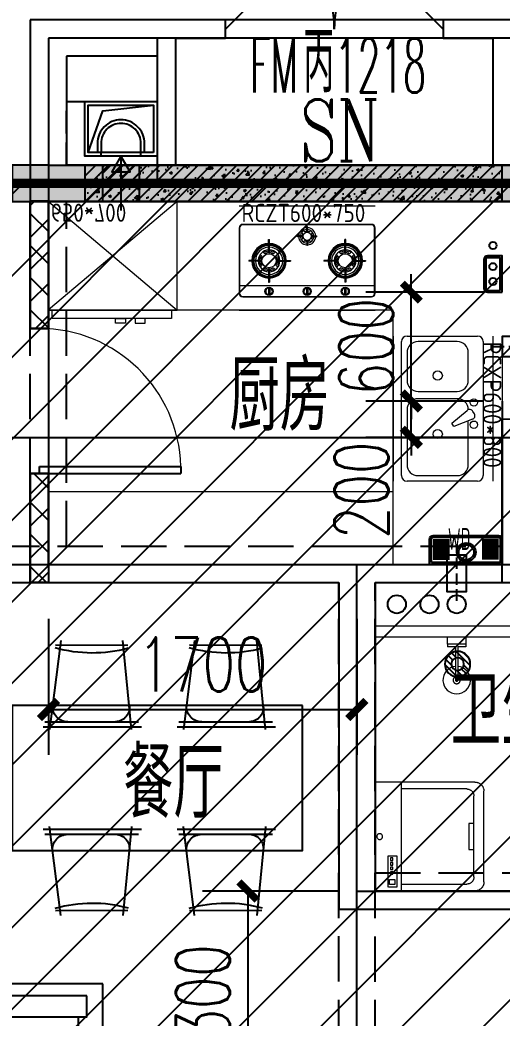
# Model space of a CAD drawing. Header units: millimetres. Extents: x 815519 to 890079, y 147095 to 251022.
# Drawn here: x 828963 to 831619, y 157595 to 163096 of the extents above; entities that cross this region are included whole.
import ezdxf

# ---------------------------------------------------------------- set-up
doc = ezdxf.new("R2010")
doc.units = ezdxf.units.MM
doc.header["$LTSCALE"] = 1000
for name, pattern in [('__DASH', [0.35, 0.25, -0.1]), ('DASH', [0.35, 0.25, -0.1]), ('DOTE', [61.468, 50.8, -5.08, 0.508, -5.08])]:
    doc.linetypes.add(name, pattern=pattern)
doc.layers.get('Defpoints').update_dxf_attribs({"color": 1})
for name, color, linetype in [('DOOR_FIRE', 4, 'Continuous'), ('DOOR_FIRE_TEXT', 7, 'Continuous'), ('EQUIP_地漏', 7, 'Continuous'), ('FURNITURE', 3, 'Continuous'), ('LVTRY', 84, 'Continuous'), ('PUB_DIM', 3, 'Continuous'), ('PUB_HATCH', 8, 'Continuous'), ('PUB_TEXT', 7, 'Continuous'), ('VPIPE-污水', 2, 'DASH'), ('VPIPE-通气', 3, 'Continuous'), ('WALL', 2, 'Continuous'), ('WINDOW', 4, 'Continuous'), ('WINDOW_TEXT', 7, 'Continuous'), ('家具', 47, 'Continuous'), ('屋面索引', 6, 'Continuous'), ('总内隔墙', 30, 'Continuous'), ('柱', 2, 'Continuous'), ('梁虚线', 134, 'DASH'), ('看线', 163, 'Continuous'), ('砼墙', 3, 'Continuous'), ('预留洞-厨房', 6, 'Continuous')]:
    doc.layers.add(name, color=color, linetype=linetype)
doc.layers.add('DOTE', color=1, linetype='DOTE', plot=False)
for name, color, linetype, lineweight in [('FF-洁具', 32, 'Continuous', 0), ('FF-活动家具', 33, 'Continuous', 0), ('厨卫', 154, 'Continuous', 0)]:
    doc.layers.add(name, color=color, linetype=linetype, lineweight=lineweight)
doc.styles.add('_TCH_DIM_T3', font='SIMPLEX.shx', dxfattribs={"width": 0.7, "bigfont": 'GBCBIG.shx'})
doc.styles.add('_TCH_LABEL', font='COMPLEX', dxfattribs={"bigfont": 'GBCBIG'})
doc.styles.add('_TCH_WINDOW', font='SIMPLEX', dxfattribs={"height": 3.5, "bigfont": 'GBCBIG'})
doc.styles.get("Standard").update_dxf_attribs({"font": 'gbenor.shx', "bigfont": 'gbcbig.shx'})
doc.styles.add('TSSD_REIN', font='TSSDENG.shx', dxfattribs={"width": 0.69, "height": 0.2, "bigfont": 'TSSDCHN.shx'})
doc.dimstyles.new('_TCH_ARCH&&100', dxfattribs={"dimtxt": 297.5, "dimasz": 100, "dimexe": 250, "dimexo": 300, "dimgap": 100, "dimtad": 1, "dimdec": 0, "dimzin": 0, "dimdsep": 46, "dimtxsty": '_TCH_DIM_T3', "dimblk": 'ARCHTICK', "dimcen": 0.09, "dimclrt": 7, "dimazin": 2, "dimtfac": 1, "dimtdec": 0, "dimtix": 1, "dimtmove": 2, "dimatfit": 3, "dimfxl": 1, "dimtolj": 1, "dimtzin": 0, "dimarcsym": 0})

# ---------------------------------------------------------------- blocks, each defined once
blk = doc.blocks.new('$DorLib2D$00000116')
at = {"color": 0}
for p, q in [((-0.5, 0), (-0.1464, 0.3536)), ((0.5, 0), (0.1464, 0.3536))]:
    blk.add_line(p, q, dxfattribs=at)
for centre, start, end in [((-0.5, 0), 0, 45), ((0.5, 0), 135, 180)]:
    blk.add_arc(centre, 0.5, start, end, dxfattribs=at)
blk = doc.blocks.new('12#-3C左侧楼梯间')
at = {"layer": 'DOOR_FIRE'}
for p, q in [((332882, 1244749, 300), (331682, 1244749, 300)), ((332882, 1244649, 300), (331682, 1244649, 300))]:
    blk.add_line(p, q, dxfattribs=at)
at = {"layer": 'WALL'}
for p, q in [((330607, 1244749), (330607, 1243749)), ((331307, 1244749), (330607, 1244749)), ((331682, 1244749), (331307, 1244749)), ((331682, 1244649), (331682, 1244749)), ((333207, 1244749), (332882, 1244749)), ((332882, 1244749), (332882, 1244649)), ((333457, 1244749), (333207, 1244749)), ((331407, 1244649), (331407, 1243949)), ((331407, 1244649), (331682, 1244649)), ((332882, 1244649), (333157, 1244649)), ((333157, 1244649), (333157, 1243949)), ((330807, 1244549), (330807, 1243949)), ((331307, 1244549), (330807, 1244549)), ((331307, 1244549), (331307, 1243949)), ((331307, 1243949), (330807, 1243949)), ((333157, 1243949), (331407, 1243949)), ((331307, 1243749), (330607, 1243749)), ((333207, 1243749), (331307, 1243749)), ((335007, 1243749), (333207, 1243749))]:
    blk.add_line(p, q, dxfattribs=at)
at = {"layer": 'DOOR_FIRE', "xscale": -1200, "yscale": -1200, "zscale": 100, "rotation": 180}
blk.add_blockref('$DorLib2D$00000116', (332282, 1244699), dxfattribs=at)
at = {"layer": 'DOOR_FIRE_TEXT', "style": '_TCH_WINDOW'}
for s, height, width, p in [('丙', 337.6, 0.7, (332112, 1244349)), ('FM', 297.5, 0.494118, (331818, 1244349)), ('1218', 297.5, 0.494118, (332284, 1244349))]:
    blk.add_text(s, height=height, dxfattribs=dict(at, width=width)).set_placement(p)
blk = doc.blocks.new('_ArchTick')
at = {"color": 0, "linetype": 'ByBlock', "const_width": 0.4}
blk.add_lwpolyline([(-0.5, -0.5), (0.5, 0.5)], dxfattribs=at)
blk = doc.blocks.new('*D711')
at = {"layer": 'Defpoints', "color": 0, "transparency": 16777216}
for p in [(-360833.1, 352050), (-359133.1, 352050), (-359133.1, 351250)]:
    blk.add_point(p, dxfattribs=at)
at = {"layer": 'PUB_DIM', "color": 0, "lineweight": -2, "transparency": 16777216}
for p, q in [((-360833.1, 351750), (-360833.1, 351000)), ((-359133.1, 351750), (-359133.1, 351000)), ((-360833.1, 351250), (-359133.1, 351250))]:
    blk.add_line(p, q, dxfattribs=at)
at = {"layer": 'PUB_DIM', "color": 0, "lineweight": -2, "transparency": 16777216, "xscale": 100, "yscale": 100, "zscale": 100, "rotation": 180}
blk.add_blockref('_ArchTick', (-360833.1, 351250), dxfattribs=at)
at = {"layer": 'PUB_DIM', "color": 0, "lineweight": -2, "transparency": 16777216, "xscale": 100, "yscale": 100, "zscale": 100}
blk.add_blockref('_ArchTick', (-359133.1, 351250), dxfattribs=at)
at = {"layer": 'PUB_DIM', "color": 7, "transparency": 16777216, "insert": (-359983.1, 351498.7), "char_height": 297.5, "attachment_point": 5, "style": '_TCH_DIM_T3'}
blk.add_mtext('\\A1;1700', dxfattribs=at)
blk = doc.blocks.new('*D712')
at = {"layer": 'Defpoints', "color": 0, "transparency": 16777216}
for p in [(-359733.1, 350250), (-358933.1, 350250), (-358933.1, 348950)]:
    blk.add_point(p, dxfattribs=at)
at = {"layer": 'PUB_DIM', "color": 0, "lineweight": -2, "transparency": 16777216}
for p, q in [((-359233.1, 350250), (-359983.1, 350250)), ((-359733.1, 348950), (-359733.1, 350250)), ((-359233.1, 348950), (-359983.1, 348950))]:
    blk.add_line(p, q, dxfattribs=at)
at = {"layer": 'PUB_DIM', "color": 0, "lineweight": -2, "transparency": 16777216, "xscale": 100, "yscale": 100, "zscale": 100}
for p, rotation in [((-359733.1, 350250), 90), ((-359733.1, 348950), 270)]:
    blk.add_blockref('_ArchTick', p, dxfattribs=dict(at, rotation=rotation))
at = {"layer": 'PUB_DIM', "color": 7, "transparency": 16777216, "insert": (-359981.8, 349600), "char_height": 297.5, "attachment_point": 5, "rotation": 90, "style": '_TCH_DIM_T3'}
blk.add_mtext('\\A1;1300', dxfattribs=at)
blk = doc.blocks.new('$DorLib2D$00000001')
for p, q in [((0.45, 0.975), (0.5, 0.975)), ((0.45, 0), (0.45, 0.975)), ((0.5, 0), (0.5, 0.975)), ((0.5, 0), (0.45, 0))]:
    blk.add_line(p, q)
at = {"lineweight": 13}
blk.add_arc((0.475, 0), 0.975, 91.46928, 180, dxfattribs=at)
blk = doc.blocks.new('3A户型-平面')
at = {"layer": 'WALL'}
for p, q in [((1068831, -1137021), (1068631, -1137021)), ((1068831, -1137021), (1071531, -1137021)), ((1068631, -1137221), (1068731, -1137221)), ((1068731, -1137221), (1068731, -1137921)), ((1068831, -1137921), (1068831, -1137221)), ((1068831, -1137221), (1071331, -1137221)), ((1068731, -1137921), (1068831, -1137921)), ((1071331, -1138321), (1071331, -1139221)), ((1068831, -1138721), (1068731, -1138721)), ((1068731, -1138721), (1068731, -1139321)), ((1068831, -1139221), (1068831, -1138721)), ((1068831, -1139221), (1070531, -1139221)), ((1070531, -1139221), (1071331, -1139221)), ((1068731, -1139321), (1070431, -1139321)), ((1070431, -1139321), (1070431, -1141121)), ((1070631, -1139321), (1070631, -1141021)), ((1070631, -1139321), (1071431, -1139321)), ((1071581, -1141021), (1070631, -1141021)), ((1070431, -1141121), (1071581, -1141121))]:
    blk.add_line(p, q, dxfattribs=at)
at = {"layer": 'WINDOW'}
blk.add_line((1068831, -1137921), (1068831, -1138721), dxfattribs=at)
ref = blk.add_blockref('$DorLib2D$00000001', (1068781, -1138321), dxfattribs=dict(at, xscale=800, yscale=800, zscale=800, rotation=270))
ref.add_attrib('A', 'M0822', (1068604.7, -1138664), dxfattribs={"layer": 'WINDOW_TEXT', "height": 297.5, "rotation": 90, "style": '_TCH_WINDOW', "width": 0.494118})
blk = doc.blocks.new('10#楼-房间功能')
at = {"layer": 'PUB_TEXT', "style": '_TCH_LABEL', "width": 0.705882}
blk.add_text('SN', height=340, dxfattribs=at).set_placement((-359447.6, 414282.2))
at = {"layer": 'PUB_TEXT', "style": '_TCH_LABEL'}
for s, p in [('厨房', (-359835.6, 412796.9)), ('卫生间', (-358616.1, 411062.1)), ('餐厅', (-360421.9, 410662.9))]:
    blk.add_text(s, height=385.82, dxfattribs=at).set_placement(p)
blk = doc.blocks.new('2016062716132468')
at = {"layer": '家具'}
for p, q in [((-1078.9, 1025), (-1031.2, 1514.4)), ((-1059.4, 1487.2), (-659.7, 1489.1)), ((-688.4, 1514.4), (-626.9, 1025)), ((-340.5, 1025), (-292.8, 1514.4)), ((-321, 1487.2), (78.7, 1489.1)), ((50, 1514.4), (111.5, 1025)), ((-601.8, 1067.2), (-1116.9, 1067.2)), ((136.6, 1067.2), (-378.6, 1067.2)), ((-591.5, 1039.1), (-1134.3, 1039.1)), ((146.9, 1039.1), (-395.9, 1039.1)), ((-591.5, 475.3), (-1134.3, 475.3)), ((-601.8, 447.2), (-1116.9, 447.2)), ((-1078.9, 489.4), (-1031.2, 0)), ((-688.4, 0), (-626.9, 489.4)), ((146.9, 475.3), (-395.9, 475.3)), ((136.6, 447.2), (-378.6, 447.2)), ((-340.5, 489.4), (-292.8, 0)), ((50, 0), (111.5, 489.4)), ((-1059.4, 27.2), (-659.7, 25.3)), ((-321, 27.2), (78.7, 25.3))]:
    blk.add_line(p, q, dxfattribs=at)
blk.add_lwpolyline([(-1282.5, 1157.2), (317.5, 1157.2), (317.5, 357.2), (-1282.5, 357.2)], close=True, dxfattribs=at)
for centre, radius, start, end in [((-862.9, 2194.8), 748.8, 254.6721, 285.8904), ((-124.5, 2194.8), 748.8, 254.6721, 285.8904), ((-989.4, 1144.9), 77.7, 168.8467, 268.8205), ((-727.8, 1151.6), 84.4, 270, 5.7106), ((-251.1, 1144.9), 77.7, 168.8467, 268.8205), ((10.6, 1151.6), 84.4, 270, 5.7106), ((-989.4, 369.5), 77.7, 91.1795, 191.1533), ((-727.8, 362.8), 84.4, 354.2894, 90), ((-251.1, 369.5), 77.7, 91.1795, 191.1533), ((10.6, 362.8), 84.4, 354.2894, 90), ((-862.9, -680.4), 748.8, 74.1096, 105.3279), ((-124.5, -680.4), 748.8, 74.1096, 105.3279)]:
    blk.add_arc(centre, radius, start, end, dxfattribs=at)
blk = doc.blocks.new('Z$W@#1F9C1563')
at = {"linetype": 'Continuous', "lineweight": -3}
for p, q in [((2106, 3120), (2106, 3288.9)), ((2421, 3120), (1719.8, 3120)), ((1678.5, 3012.8), (1678.5, 3078.8)), ((2503.5, 802.5), (2503.5, 3037.5)), ((2312.3, 2971.5), (1719.8, 2971.5)), ((1678.5, 2930.3), (1678.5, 909.7)), ((2205, 2930.3), (2205, 909.7)), ((2353.5, 909.7), (2353.5, 2930.3)), ((1678.5, 2270.5), (2353.5, 2270.5)), ((1678.5, 1569.5), (2353.5, 1569.5)), ((1678.5, 827.3), (1678.5, 761.3)), ((2312.3, 868.5), (1719.8, 868.5)), ((570.3, 800), (1237, 800)), ((570.3, 733.3), (570.3, 800)), ((1237, 733.3), (1237, 800)), ((503.7, 733.3), (503.7, 0)), ((503.7, 733.3), (637, 733.3)), ((637, 733.3), (637, 182.2)), ((1170.3, 733.3), (1170.3, 182.2)), ((1303.7, 733.3), (1170.3, 733.3)), ((1303.7, 0), (1303.7, 733.3)), ((2421, 720), (1719.8, 720)), ((2106, 720), (2106, 619)), ((1978.5, 127.5), (1978.5, 510.5)), ((1787, 319), (2170.1, 319)), ((1303.7, 273.1), (1678.5, 273.1)), ((503.7, 0), (1303.7, 0))]:
    blk.add_line(p, q, dxfattribs=at)
blk.add_lwpolyline([(503.7, 273.1), (0, 273.1), (0, 3288.9), (0, 3288.9), (2106, 3288.9)], dxfattribs=at)
for points in [[(1278.5, 2420), (1278.5, 1420), (528.8, 1420), (528.8, 2420)], [(2278.5, 619), (1678.5, 619), (1678.5, 19), (2278.5, 19)], [(592.6, 66.7), (1214.8, 66.7), (1214.8, 182.2), (592.6, 182.2)]]:
    blk.add_lwpolyline(points, close=True, dxfattribs=at)
for radius in [153.6, 119.8]:
    blk.add_circle((1978.5, 319), radius, dxfattribs=at)
for centre, radius, start, end in [((1719.8, 3078.8), 41.2, 90, 180), ((2421, 3037.5), 82.5, 0, 90), ((1719.8, 3012.8), 41.2, 180, 270), ((1719.8, 2930.3), 41.2, 90, 180), ((2246.3, 2930.3), 41.2, 90, 180), ((2312.3, 2930.3), 41.2, 0, 90), ((903.7, 4982.5), 2589.8, 261.6773, 278.3227), ((-4039.5, 1920), 4595.6, 353.7539, 6.2461), ((5846.9, 1920), 4595.6, 173.7539, 186.2461), ((903.7, -1142.5), 2589.8, 81.6773, 98.3227), ((1719.8, 909.7), 41.2, 180, 270), ((2246.3, 909.7), 41.2, 180, 270), ((2312.3, 909.7), 41.2, 270, 0), ((1719.8, 827.3), 41.2, 90, 180), ((2421, 802.5), 82.5, 270, 0), ((1719.8, 761.3), 41.2, 180, 270)]:
    blk.add_arc(centre, radius, start, end, dxfattribs=at)
blk = doc.blocks.new('3A-左户家具')
at = {"layer": '家具', "extrusion": (0, 0, -1), "zscale": -1}
blk.add_blockref('2016062716132468', (512011, 386665.5), dxfattribs=at)
at = {"layer": '家具', "extrusion": (0, 0, -1), "xscale": -1, "zscale": -1, "rotation": 180}
blk.add_blockref('Z$W@#1F9C1563', (511325, 386288.9), dxfattribs=at)
blk = doc.blocks.new('10#-剪力墙-初')
at = {"layer": 'PUB_HATCH'}
blk.add_hatch(color=256, dxfattribs=at).paths.add_polyline_path([(662712.9, -141000.9), (662712.9, -141600.9), (658412.9, -141600.9), (658412.9, -141800.9), (662912.9, -141800.9), (662912.9, -140800.9), (662112.9, -140800.9), (662112.9, -141000.9)])
at = {"layer": '柱', "color": 6, "ltscale": 1, "const_width": 10}
blk.add_lwpolyline([(661512.9, -143900.9), (661512.9, -143000.9), (661112.9, -143000.9), (661112.9, -143900.9)], close=True, dxfattribs=at)
at = {"layer": '砼墙', "color": 5, "ltscale": 1, "const_width": 10}
blk.add_lwpolyline([(662712.9, -141000.9), (662712.9, -141600.9), (659312.9, -141600.9), (659312.9, -141600.9), (658412.9, -141600.9), (658412.9, -141800.9), (658512.9, -141800.9), (658512.9, -141800.9), (662912.9, -141800.9), (662912.9, -140800.9), (662112.9, -140800.9), (662112.9, -141000.9)], close=True, dxfattribs=at)
blk = doc.blocks.new('A$C44E32CAC')
for p, q in [((27.2, 342), (27.2, 260.9)), ((34, 342), (34, 260.9)), ((40.8, 342), (40.8, 260.9)), ((47.6, 342), (47.6, 260.9)), ((54.5, 342), (54.5, 260.9)), ((61.3, 342), (61.3, 260.9)), ((68.1, 342), (68.1, 260.9)), ((74.9, 342), (74.9, 260.9)), ((81.8, 342), (81.8, 260.9)), ((88.6, 342), (88.6, 260.9)), ((95.4, 342), (95.4, 260.9)), ((102.2, 342), (102.2, 260.9)), ((109.1, 342), (109.1, 260.9)), ((115.9, 342), (115.9, 260.9)), ((122.7, 342), (122.7, 260.9)), ((27.2, 18.2), (27.2, 99.2)), ((34, 18.2), (34, 99.2)), ((40.8, 18.2), (40.8, 99.2)), ((47.6, 18.2), (47.6, 99.2)), ((54.5, 18.2), (54.5, 99.2)), ((61.3, 18.2), (61.3, 99.2)), ((68.1, 18.2), (68.1, 99.2)), ((74.9, 18.2), (74.9, 99.2)), ((81.8, 18.2), (81.8, 99.2)), ((88.6, 18.2), (88.6, 99.2)), ((95.4, 18.2), (95.4, 99.2)), ((102.2, 18.2), (102.2, 99.2)), ((109.1, 18.2), (109.1, 99.2)), ((115.9, 18.2), (115.9, 99.2)), ((122.7, 18.2), (122.7, 99.2))]:
    blk.add_line(p, q)
for points in [[(0, 360.2), (125.6, 360.2, -0.414214), (143.6, 342.2), (143.6, 18, -0.414214), (125.6, 0), (0, 0)], [(9, 351.2), (125.6, 351.2, -0.414214), (134.6, 342.2), (134.6, 18, -0.414214), (125.6, 9), (9, 9)]]:
    blk.add_lwpolyline(points, format="xyb", close=True)
for radius in [46.8, 37.8]:
    blk.add_circle((60.1, 177.8), radius)
blk = doc.blocks.new('61219101212984')
for points in [[(-100, -50), (100, -50), (100, 30, 0.414214), (80, 50), (-80, 50, 0.414214), (-100, 30)], [(-90, -40), (90, -40), (90, 30, 0.414214), (80, 40), (-80, 40, 0.414214), (-90, 30)]]:
    blk.add_lwpolyline(points, format="xyb", close=True)
for centre in [(-40.8, 0), (40.8, 0), (157.5, 0)]:
    blk.add_circle(centre, 20)
blk = doc.blocks.new('$plan$00001623')
at = {"layer": 'FF-活动家具', "linetype": 'DASH', "ltscale": 0.015}
blk.add_line((-296.1, -144.7), (296.9, -144.7), dxfattribs=at)
blk.add_lwpolyline([(250, -600), (-250, -600, -0.414214), (-300, -550), (-300, 0), (300, 0), (300, -550, -0.414214)], format="xyb", close=True, dxfattribs=at)
for points in [[(278.4, -71.6), (107, -71.6), (107, -119.7), (278.4, -119.7)], [(118, -85.8), (131.7, -85.8), (131.7, -98.5), (118, -98.5)], [(143.5, -85.8), (157.2, -85.8), (157.2, -98.5), (143.5, -98.5)], [(168.1, -85.8), (181.7, -85.8), (181.7, -98.5), (168.1, -98.5)], [(194.5, -85.8), (208.1, -85.8), (208.1, -98.5), (194.5, -98.5)], [(235.9, -109.8), (264.2, -109.8), (264.2, -80.1), (235.9, -80.1)]]:
    blk.add_lwpolyline(points, close=True, dxfattribs=at)
blk.add_lwpolyline([(262.3, -144.7), (262.3, -505.1, -0.414214), (222.3, -545.1), (-222.3, -545.1, -0.414214), (-262.3, -505.1), (-262.3, -144.7)], format="xyb", dxfattribs=at)
blk.add_lwpolyline([(-71, -545.1), (-71, -517.5), (0, -517.5), (71, -517.5), (71, -545.1)], dxfattribs=at)
blk.add_circle((0, -25.5), 16, dxfattribs=at)
blk = doc.blocks.new('LHXCP600-800')
at = {"layer": '厨卫'}
for p, q in [((58199.7, 14751.7), (58999.7, 14751.7)), ((58199.7, 14701.7), (58999.7, 14701.7)), ((58230.4, 14647.6), (58969, 14647.6)), ((58199.7, 14228.3), (58199.7, 14616.9)), ((58629.2, 14599.2), (58614.9, 14591)), ((58658.6, 14588.7), (58697.4, 14485.1)), ((58999.7, 14616.9), (58999.7, 14228.3)), ((58443.1, 14565.8), (58291.7, 14565.8)), ((58679.7, 14474.8), (58609.4, 14560.2)), ((58907.6, 14565.8), (58667.2, 14565.8)), ((58230.4, 14504.4), (58230.4, 14289.6)), ((58504.5, 14289.6), (58504.5, 14504.4)), ((58545.4, 14504.4), (58545.4, 14289.6)), ((58697.4, 14485.1), (58679.7, 14474.8)), ((58969, 14289.6), (58969, 14504.4)), ((58969, 14197.6), (58230.4, 14197.6)), ((58291.7, 14228.3), (58443.1, 14228.3)), ((58606.7, 14228.3), (58907.6, 14228.3)), ((58199.7, 14151.7), (58999.7, 14151.7))]:
    blk.add_line(p, q, dxfattribs=at)
for centre, radius in [((58565.8, 14596.5), 20.5), ((58688.5, 14596.5), 20.5), ((58417.5, 14397), 25.6), ((58739.7, 14397), 25.6)]:
    blk.add_circle(centre, radius, dxfattribs=at)
for centre, radius, start, end in [((58230.4, 14616.9), 30.7, 90, 180), ((58969, 14616.9), 30.7, 0, 90), ((58625.2, 14573.2), 20.5, 120, 219.4623), ((58639.4, 14581.5), 20.5, 20.5377, 120), ((58291.7, 14504.4), 61.4, 90, 180), ((58443.1, 14504.4), 61.4, 0, 90), ((58606.7, 14504.4), 61.4, 90, 180), ((58907.6, 14504.4), 61.4, 0, 90), ((58291.7, 14289.6), 61.4, 180, 270), ((58443.1, 14289.6), 61.4, 270, 0), ((58606.7, 14289.6), 61.4, 180, 270), ((58907.6, 14289.6), 61.4, 270, 0), ((58230.4, 14228.3), 30.7, 180, 270), ((58969, 14228.3), 30.7, 270, 0)]:
    blk.add_arc(centre, radius, start, end, dxfattribs=at)
blk.add_text('RCXP600*800', height=100, dxfattribs=at).set_placement((58230.4, 14647.6))
blk = doc.blocks.new('bxx')
for p, q in [((0, 0), (710, -596.4)), ((710, 0), (0, -600))]:
    blk.add_line(p, q)
for points in [[(0, 0), (710, 0), (710, -600), (0, -600)], [(689.2, -600), (31.2, -600), (31.2, -645.8), (689.2, -645.8)], [(176.8, -645.8), (231.1, -645.8), (231.1, -671.4), (176.8, -671.4)], [(339.7, -645.8), (285.4, -645.8), (285.4, -671.4), (339.7, -671.4)]]:
    blk.add_lwpolyline(points, close=True)
at = {"layer": 'Defpoints', "color": 0}
blk.add_text('650*700', height=100, rotation=180, dxfattribs=at).set_placement((697, -12.1))
blk = doc.blocks.new('LHCJ600-750')
at = {"layer": '厨卫'}
for p, q in [((59978.2, 14751.7), (60728.2, 14751.7)), ((59978.2, 14726.7), (60728.2, 14726.7)), ((59978.2, 14605.4), (59978.2, 14245.5)), ((59981.2, 14605.4), (59981.2, 14245.5)), ((60708.2, 14625.4), (59998.2, 14625.4)), ((60708.2, 14622.4), (59998.2, 14622.4)), ((60329.1, 14572.7), (60321.8, 14580)), ((60340.4, 14584), (60333.1, 14591.3)), ((60355.7, 14613.2), (60350.7, 14613.2)), ((60350.7, 14587.2), (60350.7, 14613.2)), ((60355.7, 14587.2), (60355.7, 14613.2)), ((60366.1, 14584), (60373.4, 14591.3)), ((60377.4, 14572.7), (60384.7, 14580)), ((60725.2, 14245.5), (60725.2, 14605.4)), ((60728.2, 14245.5), (60728.2, 14605.4)), ((60140.8, 14542.5), (60145.8, 14542.5)), ((60140.8, 14469.7), (60140.8, 14542.5)), ((60145.8, 14469.7), (60145.8, 14542.5)), ((60300.5, 14557.3), (60300.5, 14562.3)), ((60325.9, 14562.3), (60300.5, 14562.3)), ((60325.9, 14557.3), (60300.5, 14557.3)), ((60321.8, 14539.7), (60329.1, 14547)), ((60333.1, 14528.4), (60340.4, 14535.7)), ((60350.7, 14532.5), (60350.7, 14508.1)), ((60355.7, 14532.5), (60355.7, 14508.1)), ((60373.4, 14528.4), (60366.1, 14535.7)), ((60384.7, 14539.7), (60377.4, 14547)), ((60380.6, 14562.3), (60405.3, 14562.3)), ((60380.6, 14557.3), (60405.3, 14557.3)), ((60405.3, 14562.3), (60405.3, 14557.3)), ((60560.6, 14469.7), (60560.6, 14542.5)), ((60565.6, 14542.5), (60560.6, 14542.5)), ((60565.6, 14469.7), (60565.6, 14542.5)), ((60108.5, 14473.7), (60119.3, 14462.8)), ((60115.6, 14477.9), (60120.8, 14472.7)), ((60165.8, 14472.7), (60171, 14477.9)), ((60167.2, 14462.8), (60178.1, 14473.7)), ((60355.7, 14508.1), (60350.7, 14508.1)), ((60539.2, 14462.8), (60528.4, 14473.7)), ((60540.6, 14472.7), (60535.4, 14477.9)), ((60590.9, 14477.9), (60585.7, 14472.7)), ((60597.9, 14473.7), (60587.1, 14462.8)), ((60031.4, 14427.2), (60031.4, 14422.2)), ((60103.4, 14427.2), (60031.4, 14427.2)), ((60103.4, 14422.2), (60031.4, 14422.2)), ((60090.1, 14452.5), (60095.3, 14447.3)), ((60094.4, 14459.5), (60105.2, 14448.7)), ((60181.4, 14448.7), (60192.2, 14459.5)), ((60188.2, 14427.2), (60262.2, 14427.2)), ((60188.2, 14422.2), (60262.2, 14422.2)), ((60191.3, 14447.3), (60196.5, 14452.5)), ((60262.2, 14427.2), (60262.2, 14422.2)), ((60444.2, 14427.2), (60444.2, 14422.2)), ((60518.2, 14427.2), (60444.2, 14427.2)), ((60518.2, 14422.2), (60444.2, 14422.2)), ((60515.2, 14447.3), (60509.9, 14452.5)), ((60525, 14448.7), (60514.2, 14459.5)), ((60612, 14459.5), (60601.2, 14448.7)), ((60603.1, 14427.2), (60675, 14427.2)), ((60603.1, 14422.2), (60675, 14422.2)), ((60616.3, 14452.5), (60611.1, 14447.3)), ((60675, 14427.2), (60675, 14422.2)), ((60090.1, 14397), (60095.3, 14402.2)), ((60094.4, 14390), (60105.2, 14400.8)), ((60108.5, 14375.8), (60119.3, 14386.7)), ((60115.6, 14371.5), (60120.8, 14376.8)), ((60140.8, 14379.8), (60140.8, 14306.3)), ((60145.8, 14379.8), (60145.8, 14306.3)), ((60165.8, 14376.8), (60171, 14371.5)), ((60167.2, 14386.7), (60178.1, 14375.8)), ((60181.4, 14400.8), (60192.2, 14390)), ((60191.3, 14402.2), (60196.5, 14397)), ((60515.2, 14402.2), (60509.9, 14397)), ((60525, 14400.8), (60514.2, 14390)), ((60539.2, 14386.7), (60528.4, 14375.8)), ((60540.6, 14376.8), (60535.4, 14371.5)), ((60560.6, 14379.8), (60560.6, 14306.3)), ((60565.6, 14379.8), (60565.6, 14306.3)), ((60590.9, 14371.5), (60585.7, 14376.8)), ((60597.9, 14375.8), (60587.1, 14386.7)), ((60612, 14390), (60601.2, 14400.8)), ((60616.3, 14397), (60611.1, 14402.2)), ((60140.8, 14306.3), (60145.8, 14306.3)), ((60565.6, 14306.3), (60560.6, 14306.3)), ((59978.2, 14289.1), (60728.2, 14289.1)), ((60139.3, 14271.5), (60139.3, 14240.7)), ((60147.3, 14271.5), (60147.3, 14240.7)), ((60349.2, 14271.5), (60349.2, 14240.7)), ((60357.2, 14271.5), (60357.2, 14240.7)), ((60559.1, 14271.5), (60559.1, 14240.7)), ((60567.1, 14271.5), (60567.1, 14240.7)), ((59998.2, 14228.5), (60708.2, 14228.5)), ((59998.2, 14225.5), (60708.2, 14225.5)), ((59978.2, 14151.7), (60728.2, 14151.7))]:
    blk.add_line(p, q, dxfattribs=at)
for centre, radius in [((60324.1, 14588.8), 3.73), ((60353.2, 14559.8), 22.4), ((60072.9, 14464), 3.73), ((60633.5, 14464), 3.73), ((60067.4, 14450.8), 3.73), ((60143.3, 14424.7), 39), ((60563.1, 14424.7), 39), ((60639.1, 14450.8), 3.73), ((60143.3, 14256.1), 22.5), ((60143.3, 14256.1), 21.5), ((60353.2, 14256.1), 22.5), ((60353.2, 14256.1), 21.5), ((60563.1, 14256.1), 22.5), ((60563.1, 14256.1), 21.5)]:
    blk.add_circle(centre, radius, dxfattribs=at)
for centre, radius, start, end in [((59998.2, 14605.4), 20, 90, 180), ((59998.2, 14605.4), 17, 90, 180), ((60353.2, 14559.8), 47.4, 93.0255, 176.9745), ((60353.2, 14559.8), 37.4, 93.8363, 176.1637), ((60353.2, 14559.8), 27.4, 95.203, 118.0021), ((60353.2, 14587.5), 2.52, 187.9505, 352.0495), ((60353.2, 14559.8), 47.4, 3.0255, 86.9745), ((60353.2, 14559.8), 37.4, 3.8363, 86.1637), ((60353.2, 14559.8), 27.4, 61.9979, 84.797), ((60708.2, 14605.4), 20, 0, 90), ((60708.2, 14605.4), 17, 0, 90), ((60353.2, 14559.8), 47.4, 183.0255, 266.9745), ((60353.2, 14559.8), 37.4, 183.8363, 266.1637), ((60325.1, 14559.8), 2.62, 287.6318, 72.3682), ((60353.2, 14559.8), 27.4, 151.9979, 174.8384), ((60353.2, 14559.8), 27.4, 185.1616, 208.0021), ((60353.2, 14559.8), 27.4, 241.9979, 264.7569), ((60353.2, 14532.5), 2.5, 358.3317, 181.6683), ((60353.2, 14559.8), 37.4, 273.8363, 356.1637), ((60353.2, 14559.8), 47.4, 273.0255, 356.9745), ((60353.2, 14559.8), 27.4, 275.2431, 298.0021), ((60353.2, 14559.8), 27.4, 5.206, 28.0021), ((60353.2, 14559.8), 27.4, 331.9979, 354.794), ((60380.9, 14559.8), 2.52, 97.2236, 262.7764), ((60143.3, 14424.7), 95, 91.5918, 178.4082), ((60143.3, 14424.7), 90, 91.5918, 178.4082), ((60143.3, 14424.7), 85, 91.6854, 178.3146), ((60143.3, 14424.7), 75, 91.9102, 178.0898), ((60143.3, 14424.7), 60, 92.388, 177.612), ((60143.3, 14424.7), 45, 93.1847, 122.1604), ((60143.3, 14424.7), 53, 92.7036, 115.1461), ((60143.3, 14470), 2.52, 186.7354, 353.2646), ((60143.3, 14424.7), 90, 1.5918, 88.4082), ((60143.3, 14424.7), 85, 1.6854, 88.3146), ((60143.3, 14424.7), 75, 1.9102, 88.0898), ((60143.3, 14424.7), 60, 2.388, 87.612), ((60143.3, 14424.7), 53, 64.8539, 87.2964), ((60143.3, 14424.7), 45, 57.8396, 86.8153), ((60143.3, 14424.7), 95, 1.5918, 88.4082), ((60563.1, 14424.7), 95, 91.5918, 178.4082), ((60563.1, 14424.7), 90, 91.5918, 178.4082), ((60563.1, 14424.7), 85, 91.6854, 178.3146), ((60563.1, 14424.7), 75, 91.9102, 178.0898), ((60563.1, 14424.7), 60, 92.388, 177.612), ((60563.1, 14424.7), 45, 93.1847, 122.1604), ((60563.1, 14424.7), 53, 92.7036, 115.1461), ((60563.1, 14470), 2.52, 186.7354, 353.2646), ((60563.1, 14424.7), 90, 1.5918, 88.4082), ((60563.1, 14424.7), 85, 1.6854, 88.3146), ((60563.1, 14424.7), 75, 1.9102, 88.0898), ((60563.1, 14424.7), 60, 2.388, 87.612), ((60563.1, 14424.7), 53, 64.8539, 87.2964), ((60563.1, 14424.7), 45, 57.8396, 86.8153), ((60563.1, 14424.7), 95, 1.5918, 88.4082), ((60143.3, 14424.7), 95, 181.5918, 268.4082), ((60143.3, 14424.7), 90, 181.5918, 268.4082), ((60143.3, 14424.7), 85, 181.6854, 268.3146), ((60143.3, 14424.7), 75, 181.9102, 268.0898), ((60143.3, 14424.7), 60, 182.388, 267.612), ((60143.3, 14424.7), 53, 154.8539, 177.2964), ((60143.3, 14424.7), 53, 182.7036, 205.1461), ((60143.3, 14424.7), 45, 147.8396, 176.8153), ((60097.5, 14424.7), 2.64, 288.751, 71.249), ((60143.3, 14424.7), 45, 183.1847, 212.1604), ((60143.3, 14424.7), 90, 271.5918, 358.4082), ((60143.3, 14424.7), 75, 271.9102, 358.0898), ((60143.3, 14424.7), 60, 272.388, 357.612), ((60143.3, 14424.7), 85, 271.6854, 358.3146), ((60143.3, 14424.7), 95, 271.5918, 358.4082), ((60143.3, 14424.7), 45, 3.1847, 32.1604), ((60143.3, 14424.7), 45, 327.8396, 356.8153), ((60189.2, 14424.7), 2.67, 110.5507, 249.4493), ((60143.3, 14424.7), 53, 2.7036, 25.1461), ((60143.3, 14424.7), 53, 334.8539, 357.2964), ((60563.1, 14424.7), 95, 181.5918, 268.4082), ((60563.1, 14424.7), 90, 181.5918, 268.4082), ((60563.1, 14424.7), 85, 181.6854, 268.3146), ((60563.1, 14424.7), 75, 181.9102, 268.0898), ((60563.1, 14424.7), 60, 182.388, 267.612), ((60563.1, 14424.7), 53, 154.8539, 177.2964), ((60563.1, 14424.7), 53, 182.7036, 205.1461), ((60563.1, 14424.7), 45, 147.8396, 176.8153), ((60517.3, 14424.7), 2.67, 290.5507, 69.4493), ((60563.1, 14424.7), 45, 183.1847, 212.1604), ((60563.1, 14424.7), 60, 272.388, 357.612), ((60563.1, 14424.7), 75, 271.9102, 358.0898), ((60563.1, 14424.7), 90, 271.5918, 358.4082), ((60563.1, 14424.7), 85, 271.6854, 358.3146), ((60563.1, 14424.7), 95, 271.5918, 358.4082), ((60563.1, 14424.7), 45, 3.1847, 32.1604), ((60563.1, 14424.7), 45, 327.8396, 356.8153), ((60608.9, 14424.7), 2.64, 108.751, 251.249), ((60563.1, 14424.7), 53, 2.7036, 25.1461), ((60563.1, 14424.7), 53, 334.8539, 357.2964), ((60143.3, 14424.7), 45, 237.8396, 266.8153), ((60143.3, 14424.7), 53, 244.8539, 267.2964), ((60143.3, 14378.8), 2.69, 21.7885, 158.2115), ((60143.3, 14424.7), 45, 273.1847, 302.1604), ((60143.3, 14424.7), 53, 272.7036, 295.1461), ((60563.1, 14424.7), 45, 237.8396, 266.8153), ((60563.1, 14424.7), 53, 244.8539, 267.2964), ((60563.1, 14378.8), 2.69, 21.7885, 158.2115), ((60563.1, 14424.7), 45, 273.1847, 302.1604), ((60563.1, 14424.7), 53, 272.7036, 295.1461), ((59998.2, 14245.5), 20, 180, 270), ((59998.2, 14245.5), 17, 180, 270), ((60143.3, 14256.1), 18.5, 111.3237, 248.6763), ((60137.3, 14271.5), 2, 0, 111.3237), ((60149.3, 14271.5), 2, 68.6763, 180), ((60143.3, 14256.1), 18.5, 291.3237, 68.6763), ((60353.2, 14256.1), 18.5, 111.3237, 248.6763), ((60347.2, 14271.5), 2, 0, 111.3237), ((60359.2, 14271.5), 2, 68.6763, 180), ((60353.2, 14256.1), 18.5, 291.3237, 68.6763), ((60563.1, 14256.1), 18.5, 111.3237, 248.6763), ((60557.1, 14271.5), 2, 0, 111.3237), ((60569.1, 14271.5), 2, 68.6763, 180), ((60563.1, 14256.1), 18.5, 291.3237, 68.6763), ((60708.2, 14245.5), 20, 270, 0), ((60708.2, 14245.5), 17, 270, 0), ((60137.3, 14240.7), 2, 248.6763, 0), ((60149.3, 14240.7), 2, 180, 291.3237), ((60347.2, 14240.7), 2, 248.6763, 0), ((60359.2, 14240.7), 2, 180, 291.3237), ((60557.1, 14240.7), 2, 248.6763, 0), ((60569.1, 14240.7), 2, 180, 291.3237)]:
    blk.add_arc(centre, radius, start, end, dxfattribs=at)
blk.add_text('RCZT600*750', height=100, dxfattribs=at).set_placement((59991.4, 14638.4))
blk = doc.blocks.new('A$C4BA03DFC')
at = {"layer": 'FF-洁具', "color": 13, "linetype": '__DASH', "ltscale": 0.2}
blk.add_lwpolyline([(0, 25.5), (-40, 25.5), (-40, 125.5), (0, 125.5)], dxfattribs=at)
at = {"layer": 'FF-洁具', "linetype": 'DASH'}
for points in [[(0, 125.5), (0, 25.5)], [(0, 125.5), (14, 125.5)], [(14, 125.5), (14, 82.5)], [(14, 82.5), (198.3, 82.5)], [(14, 68.5), (14, 25.5)], [(14, 68.5), (198.3, 68.5)], [(0, 25.5), (14, 25.5)]]:
    blk.add_lwpolyline(points, dxfattribs=at)
at = {"layer": 'FF-洁具'}
blk.add_arc((197.7, 75.5), 75.7, 185.306, 174.694, dxfattribs=at)
at = {"layer": 'FF-洁具', "linetype": 'DASH'}
for centre, radius, start, end in [((197.7, 75.5), 19.8, 200.6725, 159.3275), ((196.1, 75.5), 7.33, 287.2381, 72.7619)]:
    blk.add_arc(centre, radius, start, end, dxfattribs=at)
blk = doc.blocks.new('3A-左户厨卫')
at = {"layer": 'VPIPE-污水', "linetype": 'Continuous'}
for centre in [(-463536.5, 435930), (-463356.5, 435930)]:
    blk.add_circle(centre, 50, dxfattribs=at)
at = {"layer": 'VPIPE-通气', "linetype": 'Continuous'}
blk.add_circle((-463206.5, 435930), 50, dxfattribs=at)
at = {"layer": '厨卫'}
blk.add_line((-463556.5, 436550), (-465456.6, 436550), dxfattribs=at)
for points in [[(-463556.5, 436150), (-463556.5, 437550), (-465456.6, 437550)], [(-462816.5, 436049.9), (-462816.5, 435809.9), (-463656.5, 435809.9), (-463656.5, 435749.9), (-462756.5, 435749.9), (-462756.5, 436049.9), (-462816.5, 436049.9)]]:
    blk.add_lwpolyline(points, dxfattribs=at)
at = {"layer": 'LVTRY', "linetype": 'ByBlock', "extrusion": (0, 0, -1), "xscale": -0.9999999999999993, "zscale": -0.9999999999999993, "rotation": 269.9911753785147}
blk.add_blockref('61219101212984', (463006.5, 437750), dxfattribs=at)
at = {"layer": 'LVTRY', "linetype": 'ByBlock', "extrusion": (0, 0, -1), "xscale": -1.108799934387207, "yscale": 1.108799934387207, "zscale": -1, "rotation": 270}
blk.add_blockref('A$C44E32CAC', (462956.5, 436150), dxfattribs=at)
at = {"layer": '厨卫', "xscale": -1}
blk.add_blockref('bxx', (-464746.6, 438150), dxfattribs=at)
at = {"layer": '厨卫'}
blk.add_blockref('LHCJ600-750', (-524383.8, 423398.3), dxfattribs=at)
at = {"layer": '厨卫', "extrusion": (0, 0, -1), "xscale": -1, "zscale": -1, "rotation": 90}
for name, p in [('LHXCP600-800', (477708.2, 495608.1)), ('A$C4BA03DFC', (463282, 435709.9))]:
    blk.add_blockref(name, p, dxfattribs=at)
at = {"layer": '厨卫', "extrusion": (0, 0, -1), "zscale": -1, "rotation": 269.9758319121747}
blk.add_blockref('$plan$00001623', (463656.4, 434650), dxfattribs=at)
blk = doc.blocks.new('排气道-01')
at = {"layer": 'PUB_HATCH'}
h = blk.add_hatch(dxfattribs=at)
h.set_pattern_fill('ANSI31', color=256, scale=30, style=0)
h.set_pattern_definition([(45, (-1147660.227, -1236477.326), (-33.6759605, 33.6759605), [])])
h.paths.add_polyline_path([(1069031, -1123333), (1069231, -1123333), (1069231, -1123533), (1069031, -1123533)])
at = {"layer": 'DOTE'}
blk.add_line((1069131, -1123283), (1069131, -1123583), dxfattribs=at)
blk.add_lwpolyline([(1069031, -1123333), (1069231, -1123333), (1069231, -1123533), (1069031, -1123533)], close=True, dxfattribs=at)
at = {"layer": 'FURNITURE', "color": 1, "linetype": 'DASH', "ltscale": 0.5}
blk.add_lwpolyline([(1068831, -1123333), (1068831, -1122983), (1069331, -1122983), (1069331, -1123333)], close=True, dxfattribs=at)
at = {"layer": 'FURNITURE', "color": 3}
for points in [[(1069331, -1123283), (1068931, -1123283), (1068931, -1122983), (1069331, -1122983)], [(1069311, -1123263), (1068951, -1123263), (1068951, -1123003), (1069311, -1123003)]]:
    blk.add_lwpolyline(points, close=True, dxfattribs=at)
at = {"layer": 'FURNITURE', "color": 13}
blk.add_lwpolyline([(1068951, -1123263), (1069031, -1123033), (1069311, -1123003)], dxfattribs=at)
at = {"layer": 'FURNITURE', "color": 3}
for points in [[(1069261, -1123263), (1069261, -1123213, 0.414214), (1069131, -1123083, 0.414214), (1069001, -1123213), (1069001, -1123263)], [(1069241, -1123263), (1069241, -1123213, 0.414214), (1069131, -1123103, 0.414214), (1069021, -1123213), (1069021, -1123263)]]:
    blk.add_lwpolyline(points, format="xyb", dxfattribs=at)
for points in [[(1069021, -1123283), (1069021, -1123263)], [(1069131, -1123283), (1069081, -1123369.9), (1069181, -1123369.9), (1069131, -1123283)], [(1069241, -1123283), (1069241, -1123263)]]:
    blk.add_lwpolyline(points, dxfattribs=at)
blk = doc.blocks.new('10#-排气道')
blk.add_blockref('排气道-01', (-1418657.7, 1532539.6))
blk = doc.blocks.new('A$C3BAF56AD')
blk.add_lwpolyline([(-55, 0), (-55, -200), (55, -200), (55, 0), (-55, 0)])
at = {"color": 2, "linetype": 'DASH', "ltscale": 0.25}
blk.add_lwpolyline([(0, -250), (0, 50)], dxfattribs=at)
at = {"color": 8, "style": 'TSSD_REIN', "width": 0.552}
blk.add_text('RD', height=120, dxfattribs=at).set_placement((-44.6, 50))
blk = doc.blocks.new('地漏2')
h = blk.add_hatch()
h.set_pattern_fill('LINE', color=13, scale=25, angle=225, style=0)
h.set_pattern_definition([(225, (0, 0), (16.83798023, -16.83798023), [])])
edge = h.paths.add_edge_path(flags=17)
edge.add_arc((4924704.2, -267187.3), 35, 0, 360)
edge = h.paths.add_edge_path()
edge.add_arc((4924704.2, -267187.3), 70, 0, 360)
at = {"color": 13}
blk.add_line((4924666.4, -267245.9), (4924665, -267244.6), dxfattribs=at)
for radius in [70, 35]:
    blk.add_circle((4924704.2, -267187.3), radius)
blk = doc.blocks.new('3-A-雨水-留洞')
at = {"color": 2, "linetype": 'DASH', "ltscale": 0.25}
blk.add_lwpolyline([(-560064.1, 688990.5), (-560064.1, 689290.5)], dxfattribs=at)
at = {"layer": '预留洞-厨房'}
blk.add_lwpolyline([(-560119.1, 689240.5), (-560119.1, 689040.5), (-560009.1, 689040.5), (-560009.1, 689240.5), (-560119.1, 689240.5)], dxfattribs=at)
at = {"layer": 'EQUIP_地漏', "xscale": -1, "rotation": 180}
blk.add_blockref('地漏2', (-5484763.1, 421453.7), dxfattribs=at)
at = {"layer": '预留洞-厨房', "rotation": 270}
blk.add_blockref('A$C3BAF56AD', (-559614.2, 690390.5), dxfattribs=at)
at = {"color": 8, "style": 'TSSD_REIN', "width": 0.552}
blk.add_text('WD', height=120, dxfattribs=at).set_placement((-560112.6, 689270.5))
blk = doc.blocks.new('10#楼-装配式-标准层')
at = {"layer": 'PUB_HATCH'}
h = blk.add_hatch(dxfattribs=at)
h.set_pattern_fill('钢筋混凝土', color=256, scale=20, style=0)
h.set_pattern_definition([(45, (0, 0), (-35.355339, 35.355339), []), (50, (0, 0), (143.452037, -12.550427), [15, -165]), (355, (0, 0), (-27.750267, 150.438427), [12, -132]), (100.4514, (11.95, -1.05), (115.701876, 137.88791), [12.748038, -140.228422]), (46.1842, (0, 40), (213.44821, -33.103803), [22.5, -247.5]), (96.6356, (17.79, 37.24), (186.93254, 194.823574), [19.12206, -210.3426]), (351.1842, (0, 40), (186.93239, 194.82372), [18, -198]), (21, (20, 30), (119.38141, -80.523778), [15, -165]), (326, (20, 30), (48.663066, 145.03001), [12, -132]), (71.4514, (29.95, 23.29), (168.044526, 64.5061), [12.748038, -140.228422]), (37.5, (0, 0), (2.431971, 66.5787708), [0, -130.4, 0, -134, 0, -132.5]), (7.5, (0, 0), (52.6139075, 78.882342), [0, -76.4, 0, -127.4, 0, -50.5]), (327.5, (-44.6, 0), (106.764487, -4.5109743), [0, -50, 0, -156, 0, -207]), (317.5, (-64.6, 0), (116.637234, 20.020996), [0, -65, 0, -103.6, 0, -147])])
h.paths.add_polyline_path([(177413.5, 545100), (175113.5, 545100), (175113.5, 544900), (177413.5, 544900)])
at = {"layer": 'WALL'}
for p, q in [((177413.5, 545100), (175113.5, 545100)), ((175113.5, 545100), (175113.5, 544900)), ((177413.5, 544900), (177413.5, 545100)), ((175113.5, 544900), (177413.5, 544900))]:
    blk.add_line(p, q, dxfattribs=at)
blk = doc.blocks.new('10#-ZPS-填充')
at = {"layer": '总内隔墙', "linetype": 'ByBlock'}
h = blk.add_hatch(dxfattribs=at)
h.set_pattern_fill('ANSI37', color=30, scale=1000)
h.set_pattern_definition([(45, (-1714200.95, 1041073.46), (-88.388348, 88.388348), []), (135, (-1714200.95, 1041073.46), (-88.388348, -88.388348), [])])
h.paths.add_polyline_path([(-213130, 1156175), (-211830, 1156175), (-211830, 1156075), (-213130, 1156075)])
h.paths.add_polyline_path([(-213130, 1155275), (-213030, 1155275), (-213030, 1156074.5), (-213130, 1156074.5)])
h.paths.add_polyline_path([(-214530, 1155275), (-213030, 1155275), (-213030, 1155175), (-214530, 1155175)])
h.paths.add_polyline_path([(-213430, 1153775), (-214530, 1153775), (-214530, 1153875), (-213430, 1153875)])
h.paths.add_polyline_path([(-214530, 1159374.5), (-214630, 1159374.5), (-214630, 1156775), (-214530, 1156775)])
h.paths.add_polyline_path([(-216730, 1153975), (-216930, 1153975), (-216930, 1154625), (-216730, 1154625)])
h.paths.add_polyline_path([(-216730, 1149875), (-216930, 1149875), (-216930, 1153775), (-216730, 1153775)])
h.paths.add_polyline_path([(-216730, 1153773.9), (-217379.9, 1153774.9), (-217379.9, 1153975), (-216730, 1153975)])
h.paths.add_polyline_path([(-222830, 1148775), (-223030, 1148775), (-223030, 1145275), (-222830, 1145275)])
h.paths.add_polyline_path([(-224080.2, 1149975), (-224280.2, 1149975), (-224280.2, 1148675), (-224080.2, 1148675)])
h.paths.add_polyline_path([(-224280.2, 1149375), (-226030, 1149375), (-226030, 1149275), (-224280.2, 1149275)])
h.paths.add_polyline_path([(-226230, 1150625), (-226030, 1150625), (-226030, 1148775), (-226230, 1148775)])
h.paths.add_polyline_path([(-227979.8, 1149375), (-226230, 1149375), (-226230, 1149275), (-227979.8, 1149275)])
h.paths.add_polyline_path([(-227979.8, 1148675), (-228180, 1148675), (-228180, 1149975), (-227979.8, 1149975)])
h.paths.add_polyline_path([(-229230, 1145275), (-229430, 1145275), (-229430, 1148775), (-229230, 1148775)])
h.paths.add_polyline_path([(-235530, 1153775), (-235330, 1153775), (-235330, 1149875), (-235530, 1149875)])
h.paths.add_polyline_path([(-235530, 1153975), (-234880, 1153975), (-234880, 1153775), (-235530, 1153775)])
h.paths.add_polyline_path([(-235530, 1153975), (-235330, 1153975), (-235330, 1154925), (-235530, 1154925)])
h.paths.add_polyline_path([(-239030, 1153675), (-239230, 1153675), (-239230, 1153575), (-239030, 1153575)])
h.paths.add_polyline_path([(-241830, 1156075), (-239230, 1156075), (-239230, 1156175), (-241830, 1156175)])
h.paths.add_polyline_path([(-214530, 1154175), (-214630, 1154175), (-214630, 1153775), (-214530, 1153775)])
h.paths.add_polyline_path([(-214730, 1156775), (-214730, 1156675), (-214530, 1156675), (-214530, 1156775)])
h.paths.add_polyline_path([(-215630, 1156675), (-215630, 1156775), (-216730, 1156775), (-216730, 1156675)])
h.paths.add_polyline_path([(-214630, 1156275), (-214530, 1156275), (-214530, 1156675), (-214630, 1156675)])
h.paths.add_polyline_path([(-214530, 1155375), (-214630, 1155375), (-214630, 1155075), (-214530, 1155075)])
h.paths.add_polyline_path([(-223130, 1149975), (-223130, 1149875), (-223030, 1149875), (-223030, 1149975)])
h.paths.add_polyline_path([(-224030, 1149875), (-224030, 1149975), (-224080.2, 1149975), (-224080.2, 1149875)])
h.paths.add_polyline_path([(-221830, 1148775), (-221830, 1148675), (-220430, 1148675), (-220430, 1148775)])
h.paths.add_polyline_path([(-222730, 1148675), (-222730, 1148775), (-222830, 1148775), (-222830, 1148675)])
h.paths.add_polyline_path([(-224030, 1148675), (-224030, 1148775), (-224080.2, 1148775), (-224080.2, 1148675)])
h.paths.add_polyline_path([(-223130, 1148775), (-223130, 1148675), (-223030, 1148675), (-223030, 1148775)])
h.paths.add_polyline_path([(-229130, 1149875), (-229130, 1149975), (-229230, 1149975), (-229230, 1149875)])
h.paths.add_polyline_path([(-228230, 1149975), (-228230, 1149875), (-228179.8, 1149875), (-228179.8, 1149975)])
h.paths.add_polyline_path([(-228230, 1148775), (-228230, 1148675), (-228179.8, 1148675), (-228179.8, 1148775)])
h.paths.add_polyline_path([(-229130, 1148675), (-229130, 1148775), (-229230, 1148775), (-229230, 1148675)])
h.paths.add_polyline_path([(-229530, 1148775), (-229530, 1148675), (-229430, 1148675), (-229430, 1148775)])
h.paths.add_polyline_path([(-230430, 1148675), (-230430, 1148775), (-231830, 1148775), (-231830, 1148675)])
h.paths.add_polyline_path([(-233730, 1153075), (-233630, 1153075), (-233630, 1153777.9), (-233730, 1153777.9)])
h.paths.add_polyline_path([(-233630, 1152275), (-233730, 1152275), (-233730, 1151675), (-233630, 1151675)])
h.paths.add_polyline_path([(-237030, 1156076.4), (-237030, 1156273.6), (-237130, 1156273.6), (-237130, 1156076.4)])
h.paths.add_polyline_path([(-236230, 1156273.6), (-236230, 1156076.4), (-235530, 1156076.4), (-235530, 1156273.6)])
h.paths.add_polyline_path([(-239130, 1157275), (-239030, 1157275), (-239030, 1157375), (-239130, 1157375)])
h.paths.add_polyline_path([(-239030, 1156375), (-239130, 1156375), (-239130, 1156275), (-239030, 1156275)])
h.paths.add_polyline_path([(-239030, 1151775), (-239230, 1151775), (-239230, 1150875), (-239030, 1150875)])
h.paths.add_polyline_path([(-239230, 1152675), (-239030, 1152675), (-239030, 1152975), (-239230, 1152975)])
h.paths.add_polyline_path([(-218630, 1153075), (-218530, 1153075), (-218530, 1153775), (-218630, 1153775)])
h.paths.add_polyline_path([(-218630, 1151675), (-218530, 1151675), (-218530, 1152275), (-218630, 1152275)], flags=16)
at = {"layer": '总内隔墙', "color": 30, "linetype": 'ByBlock'}
for points in [[(-233730, 1153075), (-233730, 1153777.9), (-233630, 1153777.9), (-233630, 1153075)], [(-233630, 1152275), (-233630, 1151675), (-233730, 1151675), (-233730, 1152275)]]:
    blk.add_lwpolyline(points, close=True, dxfattribs=at)
blk = doc.blocks.new('DAAB')
at = {"layer": '梁虚线', "ltscale": 1}
for p, q in [((221517.7, -673415.6), (221517.7, -671515.6)), ((221717.7, -673415.6), (221717.7, -671515.6)), ((219917.7, -673415.6), (223317.7, -673415.6)), ((223317.7, -673415.6), (224117.7, -673415.6)), ((219917.7, -673615.6), (223217.7, -673615.6)), ((223217.7, -676515.1), (223217.7, -673615.6)), ((223417.7, -673615.6), (224117.7, -673615.6)), ((223417.7, -676515.6), (223417.7, -673615.6)), ((223417.7, -675215.6), (225817.7, -675215.6)), ((223417.7, -675415.6), (225817.7, -675415.6))]:
    blk.add_line(p, q, dxfattribs=at)
blk.add_lwpolyline([(225717.7, -671315.6), (222317.7, -671315.6), (222317.7, -671315.6), (221417.7, -671315.6), (221417.7, -671515.6), (221517.7, -671515.6), (221517.7, -671515.6), (225917.7, -671515.6)], dxfattribs=at)
blk = doc.blocks.new('*D965')
at = {"layer": 'Defpoints', "color": 0, "transparency": 16777216}
for p in [(831119.5, 161595.4), (831819.5, 161595.4), (831819.5, 160995.4)]:
    blk.add_point(p, dxfattribs=at)
at = {"layer": 'PUB_DIM', "color": 0, "lineweight": -2, "transparency": 16777216}
for p, q in [((831119.5, 161595.4), (831119.5, 161695.4)), ((831519.5, 161595.4), (830869.5, 161595.4)), ((831119.5, 160995.4), (831119.5, 161595.4)), ((831519.5, 160995.4), (830869.5, 160995.4)), ((831119.5, 160995.4), (831119.5, 160895.4))]:
    blk.add_line(p, q, dxfattribs=at)
at = {"layer": 'PUB_DIM', "color": 0, "lineweight": -2, "transparency": 16777216, "xscale": 100, "yscale": 100, "zscale": 100}
for p, rotation in [((831119.5, 161595.4), 270), ((831119.5, 160995.4), 90)]:
    blk.add_blockref('_ArchTick', p, dxfattribs=dict(at, rotation=rotation))
at = {"layer": 'PUB_DIM', "color": 7, "transparency": 16777216, "insert": (830870.7, 161295.4), "char_height": 297.5, "attachment_point": 5, "rotation": 90, "style": '_TCH_DIM_T3'}
blk.add_mtext('\\A1;600', dxfattribs=at)
blk = doc.blocks.new('*D966')
at = {"layer": 'Defpoints', "color": 0, "transparency": 16777216}
for p in [(831119.5, 160995.4), (831819.5, 160995.4), (831819.5, 160795.4)]:
    blk.add_point(p, dxfattribs=at)
at = {"layer": 'PUB_DIM', "color": 0, "lineweight": -2, "transparency": 16777216}
for p, q in [((831119.5, 160995.4), (831119.5, 161095.4)), ((831519.5, 160995.4), (830869.5, 160995.4)), ((831119.5, 160795.4), (831119.5, 160995.4)), ((831519.5, 160795.4), (830869.5, 160795.4)), ((831119.5, 160795.4), (831119.5, 160695.4))]:
    blk.add_line(p, q, dxfattribs=at)
at = {"layer": 'PUB_DIM', "color": 0, "lineweight": -2, "transparency": 16777216, "xscale": 100, "yscale": 100, "zscale": 100}
for p, rotation in [((831119.5, 160995.4), 270), ((831119.5, 160795.4), 90)]:
    blk.add_blockref('_ArchTick', p, dxfattribs=dict(at, rotation=rotation))
at = {"layer": 'PUB_DIM', "color": 7, "transparency": 16777216, "insert": (830844.5, 160503.7), "char_height": 297.5, "attachment_point": 5, "rotation": 90, "style": '_TCH_DIM_T3'}
blk.add_mtext('\\A1;200', dxfattribs=at)
blk = doc.blocks.new('10#标准层轴网')
at = {"layer": 'DOTE'}
for p, q in [((-360833.1, 354950), (-360833.1, 352050)), ((-345833.1, 354950), (-360833.1, 354950)), ((-360233.1, 354950), (-360233.1, 354150)), ((-303473.1, 354150), (-370833.1, 354150)), ((-370833.1, 352750), (-348433.1, 352750)), ((-370833.1, 352050), (-345833.1, 352050)), ((-359133.1, 342150), (-359133.1, 352050)), ((-359133.1, 350250), (-347533.1, 350250))]:
    blk.add_line(p, q, dxfattribs=at)
at = {"layer": 'PUB_DIM'}
for p1, p2, distance, picture, middle in [((-360833.1, 352050), (-359133.1, 352050), -800, '*D711', (-359983.1, 351498.7)), ((-358933.1, 348950), (-358933.1, 350250), 800, '*D712', (-359981.8, 349600))]:
    dim = blk.add_aligned_dim(p1=p1, p2=p2, distance=distance, dimstyle='_TCH_ARCH&&100', dxfattribs=at)
    dim.commit()
    dim.dimension.update_dxf_attribs({"geometry": picture, "text_midpoint": middle})

msp = doc.modelspace()

# ---------------------------------------------------------------- hatches: boundary and pattern name
h = msp.add_hatch()
h.set_pattern_fill('ANSI31', color=1, scale=100)
edge = h.paths.add_edge_path()
edge.add_line((827319.5, 162095.4), (827319.5, 154395.4))
edge.add_line((827319.5, 154395.4), (830119.5, 152795.4))
edge.add_line((830119.5, 152795.4), (830119.5, 153495.4))
edge.add_line((830119.5, 153495.4), (830719.5, 153495.4))
edge.add_line((830719.5, 153495.4), (830719.5, 153495.4))
edge.add_line((830719.5, 153495.4), (835819.5, 153495.4))
edge.add_line((835819.5, 153495.4), (835819.5, 154295.4))
edge.add_line((835819.5, 154295.4), (836619.5, 154295.4))
edge.add_line((836619.5, 154295.4), (836619.5, 160795.4))
edge.add_line((836619.5, 160795.4), (833419.5, 160795.4))
edge.add_line((833419.5, 160795.4), (833419.5, 160195.4))
edge.add_line((833419.5, 160195.4), (833319.5, 160195.4))
edge.add_line((833319.5, 160195.4), (833319.5, 160095.4))
edge.add_line((833319.5, 160095.4), (831719.5, 160095.4))
edge.add_line((831719.5, 160095.4), (831719.4, 162195.4))
edge.add_line((831719.4, 162195.4), (827419.3, 162195.4))

# ---------------------------------------------------------------- linework, layer by layer
at = {"color": 1, "linetype": '__DASH', "const_width": 50}
msp.add_lwpolyline([(827319.5, 162095.4), (827319.5, 154395.4), (830119.5, 152795.4), (830119.5, 153495.4), (830719.5, 153495.4), (830719.5, 153495.4), (835819.5, 153495.4), (835819.5, 154295.4), (836619.5, 154295.4), (836619.5, 160795.4), (833419.5, 160795.4), (833419.5, 160195.4), (833319.5, 160195.4), (833319.5, 160095.4), (831719.5, 160095.4), (831719.4, 162195.4), (827419.3, 162195.4)], dxfattribs=at)

# ---------------------------------------------------------------- block references
for name, p in [('10#-剪力墙-初', (170506.5, 303896.3)), ('DAAB', (607501.9, 833611)), ('3A户型-平面', (-239711.6, 1299316.4)), ('3A-左户厨卫', (1294576, -276054.6))]:
    msp.add_blockref(name, p)
at = {"layer": '屋面索引'}
msp.add_blockref('10#-ZPS-填充', (1062749.5, -991679.6), dxfattribs=at)
at = {"layer": '总内隔墙', "color": 0}
msp.add_blockref('10#楼-装配式-标准层', (654206, -382804.6), dxfattribs=at)
at = {"layer": '看线'}
for name, p in [('10#标准层轴网', (1189952.5, -191954.6)), ('12#-3C左侧楼梯间', (498412.5, -1081653.6)), ('10#楼-房间功能', (1189952.5, -251965.6)), ('10#-排气道', (1179046, -246911.2)), ('3A-左户家具', (1341248, -228504.6)), ('3-A-雨水-留洞', (1391433.6, -529095.1))]:
    msp.add_blockref(name, p, dxfattribs=at)

# ---------------------------------------------------------------- dimensions: what is measured, and where the dimension line sits
at = {"layer": 'PUB_DIM', "color": 112}
dim = msp.add_aligned_dim(p1=(831819.5, 160995.4), p2=(831819.5, 161595.4), distance=700, dimstyle='_TCH_ARCH&&100', dxfattribs=at)
dim.commit()
dim.dimension.update_dxf_attribs({"geometry": '*D965', "text_midpoint": (830870.7, 161295.4)})
dim = msp.add_linear_dim(base=(831119.5, 160995.4), p1=(831819.5, 160795.4), p2=(831819.5, 160995.4), angle=90, dimstyle='_TCH_ARCH&&100', dxfattribs=at)
dim.commit()
dim.dimension.update_dxf_attribs({"geometry": '*D966', "text_midpoint": (830844.5, 160503.7), "dimtype": 161})

doc.saveas('drawing.dxf')
